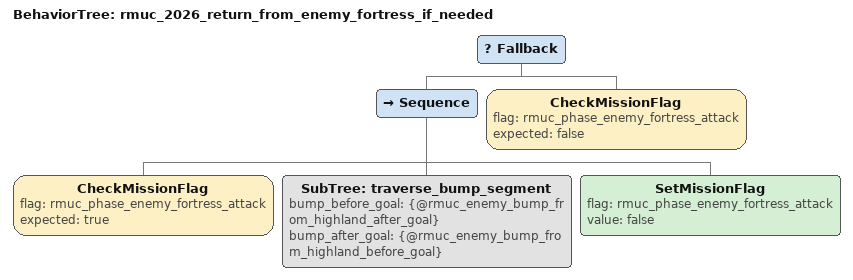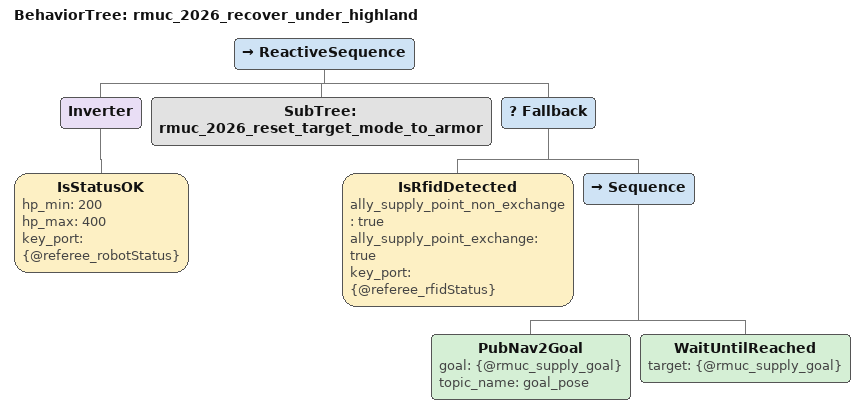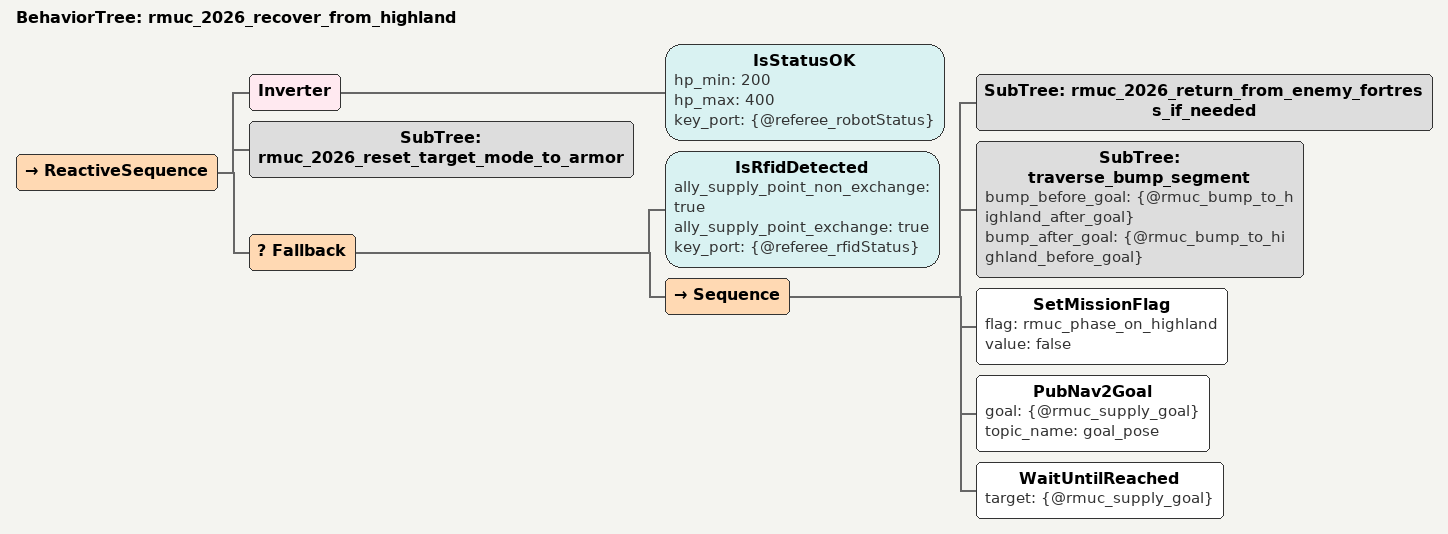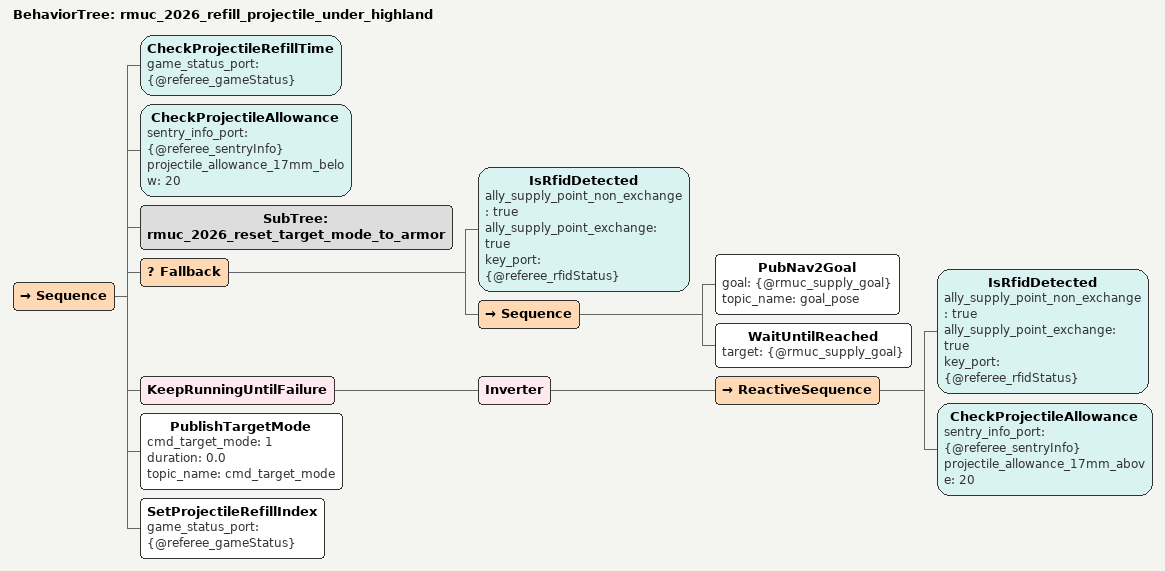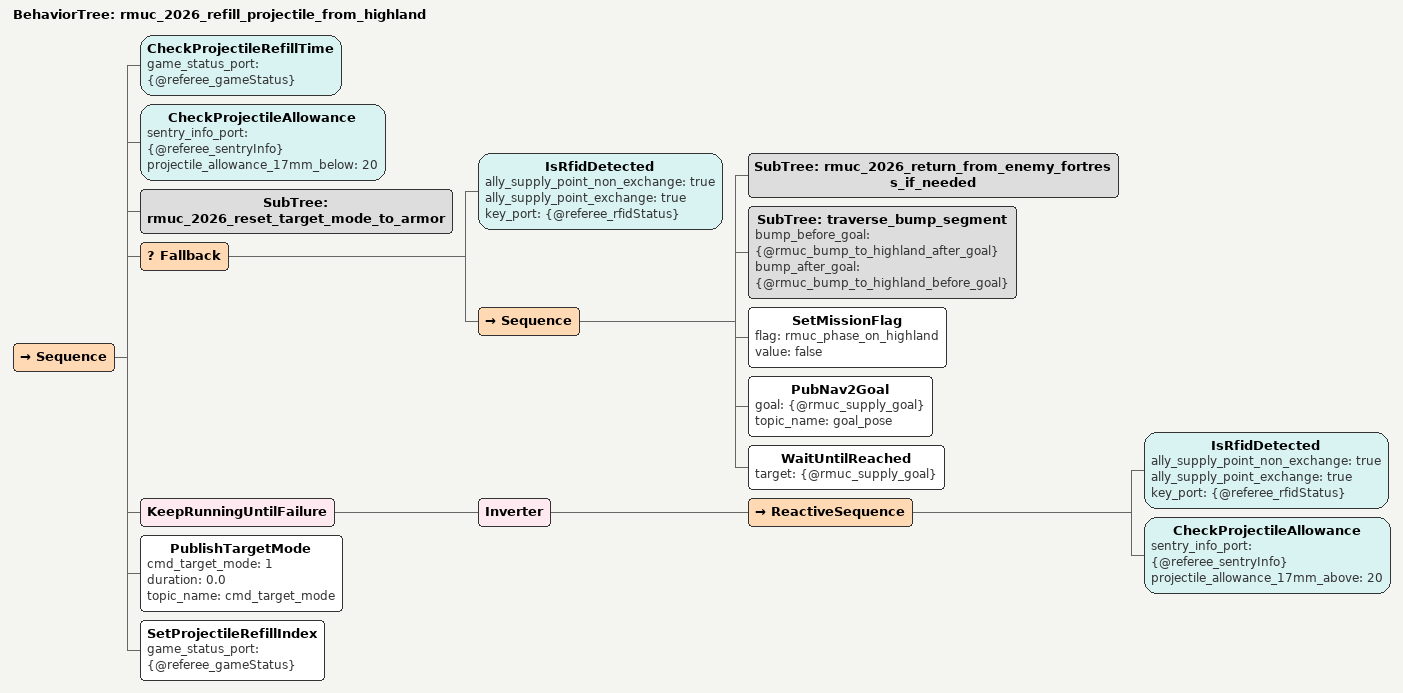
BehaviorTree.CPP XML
<?xml version="1.0" encoding="UTF-8"?>
<root BTCPP_format="4">

  <BehaviorTree ID="rmuc_2026_return_from_enemy_fortress_if_needed">
    <Fallback>
      <Sequence>
        <CheckMissionFlag flag="rmuc_phase_enemy_fortress_attack"
                          expected="true"/>
        <SubTree ID="traverse_bump_segment"
                 bump_before_goal="{@rmuc_enemy_bump_from_highland_after_goal}"
                 bump_after_goal="{@rmuc_enemy_bump_from_highland_before_goal}"/>
        <SetMissionFlag flag="rmuc_phase_enemy_fortress_attack"
                        value="false"/>
      </Sequence>
      <CheckMissionFlag flag="rmuc_phase_enemy_fortress_attack"
                        expected="false"/>
    </Fallback>
  </BehaviorTree>

  <BehaviorTree ID="rmuc_2026_recover_under_highland">
    <ReactiveSequence>
      <Inverter>
        <IsStatusOK hp_min="200"
                    hp_max="400"
                    key_port="{@referee_robotStatus}"/>
      </Inverter>
      <SubTree ID="rmuc_2026_reset_target_mode_to_armor"/>
      <Fallback>
        <IsRfidDetected ally_supply_point_non_exchange="true"
                        ally_supply_point_exchange="true"
                        key_port="{@referee_rfidStatus}"/>
        <Sequence>
          <PubNav2Goal goal="{@rmuc_supply_goal}"
                       topic_name="goal_pose"/>
          <WaitUntilReached target="{@rmuc_supply_goal}"/>
        </Sequence>
      </Fallback>
    </ReactiveSequence>
  </BehaviorTree>

  <BehaviorTree ID="rmuc_2026_recover_from_highland">
    <ReactiveSequence>
      <Inverter>
        <IsStatusOK hp_min="200"
                    hp_max="400"
                    key_port="{@referee_robotStatus}"/>
      </Inverter>
      <SubTree ID="rmuc_2026_reset_target_mode_to_armor"/>
      <Fallback>
        <IsRfidDetected ally_supply_point_non_exchange="true"
                        ally_supply_point_exchange="true"
                        key_port="{@referee_rfidStatus}"/>
        <Sequence>
          <SubTree ID="rmuc_2026_return_from_enemy_fortress_if_needed"/>
          <SubTree ID="traverse_bump_segment"
                   bump_before_goal="{@rmuc_bump_to_highland_after_goal}"
                   bump_after_goal="{@rmuc_bump_to_highland_before_goal}"/>
          <SetMissionFlag flag="rmuc_phase_on_highland"
                          value="false"/>
          <PubNav2Goal goal="{@rmuc_supply_goal}"
                       topic_name="goal_pose"/>
          <WaitUntilReached target="{@rmuc_supply_goal}"/>
        </Sequence>
      </Fallback>
    </ReactiveSequence>
  </BehaviorTree>

  <BehaviorTree ID="rmuc_2026_refill_projectile_under_highland">
    <Sequence>
      <CheckProjectileRefillTime game_status_port="{@referee_gameStatus}"/>
      <CheckProjectileAllowance sentry_info_port="{@referee_sentryInfo}"
                                projectile_allowance_17mm_below="20"/>
      <SubTree ID="rmuc_2026_reset_target_mode_to_armor"/>
      <Fallback>
        <IsRfidDetected ally_supply_point_non_exchange="true"
                        ally_supply_point_exchange="true"
                        key_port="{@referee_rfidStatus}"/>
        <Sequence>
          <PubNav2Goal goal="{@rmuc_supply_goal}"
                       topic_name="goal_pose"/>
          <WaitUntilReached target="{@rmuc_supply_goal}"/>
        </Sequence>
      </Fallback>
      <KeepRunningUntilFailure>
        <Inverter>
          <ReactiveSequence>
            <IsRfidDetected ally_supply_point_non_exchange="true"
                            ally_supply_point_exchange="true"
                            key_port="{@referee_rfidStatus}"/>
            <CheckProjectileAllowance sentry_info_port="{@referee_sentryInfo}"
                                      projectile_allowance_17mm_above="20"/>
          </ReactiveSequence>
        </Inverter>
      </KeepRunningUntilFailure>
      <PublishTargetMode cmd_target_mode="1"
                         duration="0.0"
                         topic_name="cmd_target_mode"/>
      <SetProjectileRefillIndex game_status_port="{@referee_gameStatus}"/>
    </Sequence>
  </BehaviorTree>

  <BehaviorTree ID="rmuc_2026_refill_projectile_from_highland">
    <Sequence>
      <CheckProjectileRefillTime game_status_port="{@referee_gameStatus}"/>
      <CheckProjectileAllowance sentry_info_port="{@referee_sentryInfo}"
                                projectile_allowance_17mm_below="20"/>
      <SubTree ID="rmuc_2026_reset_target_mode_to_armor"/>
      <Fallback>
        <IsRfidDetected ally_supply_point_non_exchange="true"
                        ally_supply_point_exchange="true"
                        key_port="{@referee_rfidStatus}"/>
        <Sequence>
          <SubTree ID="rmuc_2026_return_from_enemy_fortress_if_needed"/>
          <SubTree ID="traverse_bump_segment"
                   bump_before_goal="{@rmuc_bump_to_highland_after_goal}"
                   bump_after_goal="{@rmuc_bump_to_highland_before_goal}"/>
          <SetMissionFlag flag="rmuc_phase_on_highland"
                          value="false"/>
          <PubNav2Goal goal="{@rmuc_supply_goal}"
                       topic_name="goal_pose"/>
          <WaitUntilReached target="{@rmuc_supply_goal}"/>
        </Sequence>
      </Fallback>
      <KeepRunningUntilFailure>
        <Inverter>
          <ReactiveSequence>
            <IsRfidDetected ally_supply_point_non_exchange="true"
                            ally_supply_point_exchange="true"
                            key_port="{@referee_rfidStatus}"/>
            <CheckProjectileAllowance sentry_info_port="{@referee_sentryInfo}"
                                      projectile_allowance_17mm_above="20"/>
          </ReactiveSequence>
        </Inverter>
      </KeepRunningUntilFailure>
      <PublishTargetMode cmd_target_mode="1"
                         duration="0.0"
                         topic_name="cmd_target_mode"/>
      <SetProjectileRefillIndex game_status_port="{@referee_gameStatus}"/>
    </Sequence>
  </BehaviorTree>

</root>
